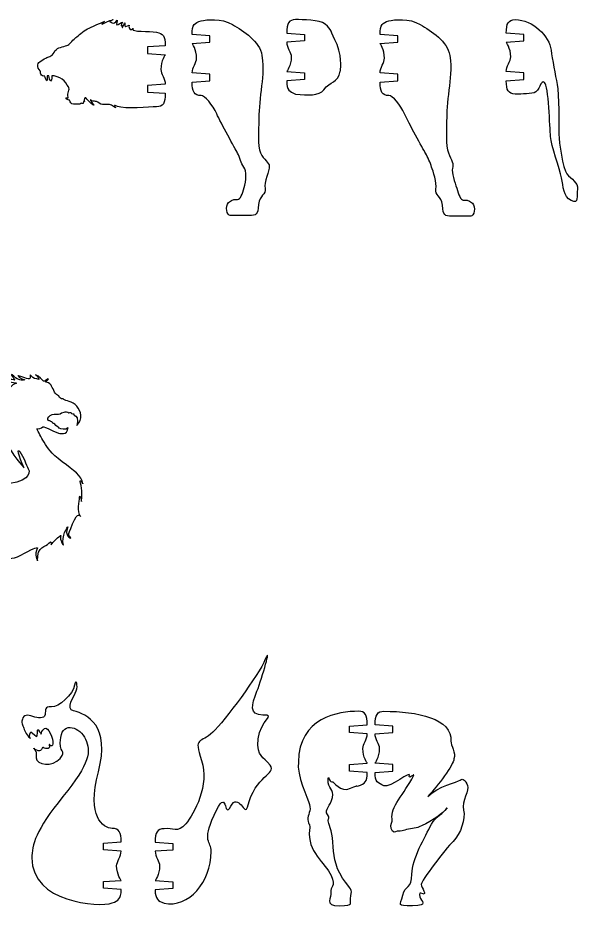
# Model space of a CAD drawing. Extents: x -102 to 434, y -1398 to -13.
# Drawn here: x 83.3 to 304.5, y -1398.1 to -1047.2 of the extents above; entities that cross this region are included whole.
import ezdxf

# ---------------------------------------------------------------- set-up
doc = ezdxf.new("R2010")
doc.units = 0
doc.layers.add('LAYER_1', color=7, linetype='CONTINUOUS')

msp = doc.modelspace()

# ---------------------------------------------------------------- linework, layer by layer
at = {"layer": 'LAYER_1'}
for points, knots in [([(137.91, -1052.89), (135.07, -1052.37), (127.92, -1052.8), (128.59, -1051.71), (129.27, -1050.62), (127.92, -1052.65), (127.27, -1051.48), (126.62, -1050.3), (127.86, -1049.62), (126.54, -1050.42), (125.21, -1051.21), (125.42, -1050.06), (125.51, -1049.3), (125.6, -1048.54), (124.21, -1052.03), (124.45, -1050.8), (124.68, -1049.56), (123.95, -1051.01), (124.01, -1050.24), (124.07, -1049.48), (125.07, -1048.54), (124.18, -1049.07), (123.3, -1049.59), (122.04, -1050.45), (122.21, -1049.71), (122.39, -1048.97), (122.63, -1047.62), (122.3, -1048.33), (121.98, -1049.04), (120.74, -1049.65), (120.42, -1049.15), (120.1, -1048.64), (119.13, -1049.01), (119.66, -1048.56), (120.19, -1048.11), (121.89, -1047.54), (119.57, -1048.33), (117.25, -1049.12), (116.19, -1050.09), (116.39, -1049.65), (116.6, -1049.21), (118.1, -1048.24), (117.1, -1048.74), (116.1, -1049.24), (112.22, -1050.77), (110.69, -1051.57), (109.16, -1052.36), (106.99, -1054.36), (106.16, -1054.98), (105.34, -1055.59), (103.81, -1057.53), (102.99, -1057.94), (102.16, -1058.36), (99.37, -1058.86), (98.46, -1059.65), (97.55, -1060.44), (97.46, -1061.3), (96.76, -1061.91), (96.05, -1062.53), (95.79, -1062.47), (95.11, -1062.71), (94.43, -1062.94), (91.73, -1064.47), (91.32, -1065.2), (90.91, -1065.94), (91.02, -1066.94), (91.7, -1067.59), (92.38, -1068.23), (92.02, -1068.82), (92.35, -1069.47), (92.67, -1070.11), (93.32, -1070.2), (93.9, -1070.17), (94.05, -1070.88), (94.55, -1072.2), (94.7, -1072), (94.84, -1071.79), (94.87, -1070.02), (94.87, -1070.02), (94.87, -1070.02), (95.08, -1070.2), (95.52, -1070.14), (95.46, -1070.53), (96.11, -1072.26), (96.31, -1072.23), (96.52, -1072.2), (96.64, -1071.58), (96.64, -1070.03), (97.84, -1069.91), (99.64, -1070.79), (100.81, -1071.41), (101.78, -1071.92), (102.72, -1073.7), (103.19, -1074.38), (103.66, -1075.05), (103.43, -1075.49), (103.22, -1076.2), (103.02, -1076.91), (102.9, -1077.85), (103.13, -1078.49), (103.37, -1079.14), (102.19, -1078.58), (102.14, -1078.88), (102.08, -1079.17), (103.13, -1079.64), (103.49, -1079.64), (103.84, -1079.64), (103.72, -1080.11), (104.13, -1080.73), (104.55, -1081.34), (105.81, -1081.29), (107.04, -1081.3), (108.28, -1081.31), (108.19, -1080.61), (108.69, -1080.99), (109.19, -1081.37), (109.07, -1079.61), (109.4, -1080.23), (109.72, -1080.84), (109.13, -1078.46), (109.78, -1078.76), (110.43, -1079.05), (109.4, -1077.93), (110.98, -1079.82), (112.57, -1081.7), (113.69, -1081.76), (113.22, -1081.51), (112.75, -1081.26), (111.22, -1078.7), (112.16, -1079.64), (113.1, -1080.58), (113.63, -1079.52), (115.34, -1080.87), (117.04, -1082.23), (118.63, -1080.46), (120.98, -1082.17), (123.33, -1083.87), (119.57, -1080.82), (122.51, -1082.11), (125.45, -1083.4), (135.33, -1082.24), (137.91, -1082.28), (140.53, -1082.33), (141.41, -1080.83), (141.41, -1076.98), (141.41, -1076.98), (134.41, -1076.47), (134.41, -1076.47), (134.41, -1076.47), (134.41, -1073.87), (134.41, -1073.87), (134.41, -1073.87), (141.41, -1073.37), (141.41, -1073.37), (141.41, -1071.26), (139.65, -1069.29), (139.65, -1067.58), (139.65, -1064.12), (141.41, -1061.8), (141.41, -1061.8), (141.41, -1061.8), (134.41, -1061.3), (134.41, -1061.3), (134.41, -1061.3), (134.41, -1058.7), (134.41, -1058.7), (134.41, -1058.7), (141.41, -1058.2), (141.41, -1058.2), (141.41, -1054.35), (140.49, -1053.36), (137.91, -1052.89)], [0, 0, 0, 0, 1, 1, 1, 2, 2, 2, 3, 3, 3, 4, 4, 4, 5, 5, 5, 6, 6, 6, 7, 7, 7, 8, 8, 8, 9, 9, 9, 10, 10, 10, 11, 11, 11, 12, 12, 12, 13, 13, 13, 14, 14, 14, 15, 15, 15, 16, 16, 16, 17, 17, 17, 18, 18, 18, 19, 19, 19, 20, 20, 20, 21, 21, 21, 22, 22, 22, 23, 23, 23, 24, 24, 24, 25, 25, 25, 26, 26, 26, 27, 27, 27, 28, 28, 28, 29, 29, 29, 30, 30, 30, 31, 31, 31, 32, 32, 32, 33, 33, 33, 34, 34, 34, 35, 35, 35, 36, 36, 36, 37, 37, 37, 38, 38, 38, 39, 39, 39, 40, 40, 40, 41, 41, 41, 42, 42, 42, 43, 43, 43, 44, 44, 44, 45, 45, 45, 46, 46, 46, 47, 47, 47, 48, 48, 48, 49, 49, 49, 50, 50, 50, 51, 51, 51, 52, 52, 52, 53, 53, 53, 54, 54, 54, 55, 55, 55, 56, 56, 56, 57, 57, 57, 57]), ([(151.99, -1057.36), (151.99, -1057.36), (153.76, -1059.69), (153.76, -1063.15), (153.76, -1064.85), (151.99, -1066.83), (151.99, -1068.94), (151.99, -1068.94), (158.99, -1069.44), (158.99, -1069.44), (158.99, -1069.44), (158.99, -1072.04), (158.99, -1072.04), (158.99, -1072.04), (151.99, -1072.54), (151.99, -1072.54), (151.99, -1076.39), (152.87, -1077.83), (155.49, -1077.85), (156.91, -1077.86), (160.08, -1081.52), (161.67, -1085.05), (163.26, -1088.58), (168.9, -1098.9), (169.92, -1100.57), (170.94, -1102.25), (171.11, -1104.63), (172.34, -1106.04), (173.58, -1107.45), (173.23, -1111.69), (172.52, -1114.16), (171.81, -1116.63), (170.93, -1118.83), (169.92, -1118.83), (168.91, -1118.83), (167.93, -1118.57), (166.35, -1120.06), (164.76, -1121.56), (165.73, -1125.14), (166.96, -1125.14), (168.2, -1125.14), (171.37, -1125.11), (174.37, -1125.11), (177.37, -1125.11), (177.72, -1124.92), (178.16, -1120.86), (178.61, -1116.8), (181.16, -1116.98), (180.72, -1114.51), (180.28, -1112.04), (182.49, -1107.36), (182.4, -1105.78), (182.31, -1104.19), (180.19, -1103.31), (178.96, -1100.49), (177.72, -1097.66), (178.25, -1090.87), (178.25, -1087.87), (178.25, -1084.87), (178.61, -1080.2), (179.13, -1075.7), (179.66, -1071.2), (180.37, -1067.59), (179.49, -1062.03), (178.61, -1056.48), (172.26, -1052.51), (167.85, -1049.86), (163.44, -1047.22), (157.63, -1047.89), (155.49, -1048.45), (152.96, -1049.13), (151.99, -1049.91), (151.99, -1053.76), (151.99, -1053.76), (158.99, -1054.26), (158.99, -1054.26), (158.99, -1054.26), (158.99, -1056.86), (158.99, -1056.86), (158.99, -1056.86), (151.99, -1057.36), (151.99, -1057.36)], [0, 0, 0, 0, 1, 1, 1, 2, 2, 2, 3, 3, 3, 4, 4, 4, 5, 5, 5, 6, 6, 6, 7, 7, 7, 8, 8, 8, 9, 9, 9, 10, 10, 10, 11, 11, 11, 12, 12, 12, 13, 13, 13, 14, 14, 14, 15, 15, 15, 16, 16, 16, 17, 17, 17, 18, 18, 18, 19, 19, 19, 20, 20, 20, 21, 21, 21, 22, 22, 22, 23, 23, 23, 24, 24, 24, 25, 25, 25, 26, 26, 26, 27, 27, 27, 27]), ([(210.35, -1068.28), (209.28, -1073.25), (206.48, -1072.09), (203.84, -1075.55), (202, -1077.97), (197.49, -1077.8), (192.75, -1077.33), (190.38, -1076.22), (189.25, -1075.87), (189.25, -1072.02), (189.25, -1072.02), (196.25, -1071.52), (196.25, -1071.52), (196.25, -1071.52), (196.25, -1068.92), (196.25, -1068.92), (196.25, -1068.92), (189.25, -1068.42), (189.25, -1068.42), (189.25, -1068.42), (191.02, -1066.1), (191.02, -1062.63), (191.02, -1060.93), (189.25, -1058.96), (189.25, -1056.85), (189.25, -1056.85), (196.25, -1056.34), (196.25, -1056.34), (196.25, -1056.34), (196.25, -1053.74), (196.25, -1053.74), (196.25, -1053.74), (189.25, -1053.24), (189.25, -1053.24), (189.25, -1049.39), (190.14, -1047.93), (192.75, -1047.93), (195.37, -1047.93), (202.23, -1047.92), (204.38, -1049.69), (207.21, -1052.02), (206.23, -1052.1), (209.08, -1057.75), (211.43, -1064), (210.35, -1068.28), (210.35, -1068.28)], [0, 0, 0, 0, 1, 1, 1, 2, 2, 2, 3, 3, 3, 4, 4, 4, 5, 5, 5, 6, 6, 6, 7, 7, 7, 8, 8, 8, 9, 9, 9, 10, 10, 10, 11, 11, 11, 12, 12, 12, 13, 13, 13, 14, 14, 14, 15, 15, 15, 15]), ([(252.99, -1100.48), (251.75, -1097.66), (252.28, -1090.87), (252.28, -1087.87), (252.28, -1084.87), (252.64, -1080.2), (253.16, -1075.7), (253.69, -1071.2), (254.4, -1067.59), (253.52, -1062.03), (252.64, -1056.47), (246.29, -1052.51), (241.88, -1049.86), (237.47, -1047.21), (231.66, -1047.88), (229.52, -1048.45), (226.99, -1049.12), (226.02, -1049.91), (226.02, -1053.76), (226.02, -1053.76), (233.02, -1054.26), (233.02, -1054.26), (233.02, -1054.26), (233.02, -1056.86), (233.02, -1056.86), (233.02, -1056.86), (226.02, -1057.36), (226.02, -1057.36), (226.02, -1057.36), (227.79, -1059.69), (227.79, -1063.15), (227.79, -1064.85), (226.02, -1066.83), (226.02, -1068.94), (226.02, -1068.94), (233.02, -1069.44), (233.02, -1069.44), (233.02, -1069.44), (233.02, -1072.04), (233.02, -1072.04), (233.02, -1072.04), (226.02, -1072.54), (226.02, -1072.54), (226.02, -1076.39), (226.9, -1077.83), (229.52, -1077.85), (230.94, -1077.86), (234.11, -1081.52), (235.7, -1085.05), (237.29, -1088.58), (242.93, -1098.9), (243.95, -1100.57), (244.97, -1102.25), (245.76, -1104.27), (246.37, -1106.04), (246.89, -1107.54), (248.49, -1112.3), (248.05, -1114.77), (247.61, -1117.24), (250.17, -1117.06), (250.61, -1121.12), (251.05, -1125.18), (251.4, -1125.37), (254.4, -1125.37), (257.4, -1125.37), (260.57, -1125.4), (261.81, -1125.4), (263.04, -1125.4), (264.01, -1121.83), (262.42, -1120.33), (260.84, -1118.83), (259.86, -1119.09), (258.85, -1119.09), (257.84, -1119.09), (256.96, -1116.89), (256.25, -1114.42), (255.55, -1111.95), (254.03, -1108.26), (254.64, -1106.49), (255.16, -1104.98), (254.22, -1103.31), (252.99, -1100.48)], [0, 0, 0, 0, 1, 1, 1, 2, 2, 2, 3, 3, 3, 4, 4, 4, 5, 5, 5, 6, 6, 6, 7, 7, 7, 8, 8, 8, 9, 9, 9, 10, 10, 10, 11, 11, 11, 12, 12, 12, 13, 13, 13, 14, 14, 14, 15, 15, 15, 16, 16, 16, 17, 17, 17, 18, 18, 18, 19, 19, 19, 20, 20, 20, 21, 21, 21, 22, 22, 22, 23, 23, 23, 24, 24, 24, 25, 25, 25, 26, 26, 26, 27, 27, 27, 27]), ([(275.77, -1056.85), (275.77, -1056.85), (277.54, -1059.17), (277.54, -1062.63), (277.54, -1064.34), (275.77, -1066.31), (275.77, -1068.42), (275.77, -1068.42), (282.77, -1068.92), (282.77, -1068.92), (282.77, -1068.92), (282.77, -1071.52), (282.77, -1071.52), (282.77, -1071.52), (275.77, -1072.02), (275.77, -1072.02), (275.77, -1075.88), (276.67, -1077.09), (279.27, -1077.33), (280.31, -1077.43), (284.65, -1077.13), (286.77, -1076.77), (288.89, -1076.42), (289.36, -1071.36), (290.89, -1072.66), (292.41, -1073.95), (293, -1090.53), (293.23, -1094.06), (293.46, -1097.59), (296.88, -1106.76), (297.59, -1110.29), (298.3, -1113.81), (298.18, -1117.69), (301.35, -1119.22), (304.53, -1120.75), (303.47, -1117.46), (303.82, -1114.76), (304.18, -1112.05), (301.35, -1110.88), (299.71, -1108.76), (298.06, -1106.64), (296.53, -1096.41), (296.53, -1093.12), (296.53, -1089.83), (296.65, -1077.24), (295.86, -1073.48), (295.07, -1069.72), (293.94, -1063.53), (293.47, -1059.96), (292.77, -1054.55), (286.34, -1047.86), (279.27, -1047.94), (276.66, -1047.96), (275.77, -1049.4), (275.77, -1053.25), (275.77, -1053.25), (282.77, -1053.75), (282.77, -1053.75), (282.77, -1053.75), (282.77, -1056.35), (282.77, -1056.35), (282.77, -1056.35), (275.77, -1056.85), (275.77, -1056.85)], [0, 0, 0, 0, 1, 1, 1, 2, 2, 2, 3, 3, 3, 4, 4, 4, 5, 5, 5, 6, 6, 6, 7, 7, 7, 8, 8, 8, 9, 9, 9, 10, 10, 10, 11, 11, 11, 12, 12, 12, 13, 13, 13, 14, 14, 14, 15, 15, 15, 16, 16, 16, 17, 17, 17, 18, 18, 18, 19, 19, 19, 20, 20, 20, 21, 21, 21, 21]), ([(76.62, -1231.03), (87.18, -1230.65), (88.47, -1226.89), (87.41, -1225), (86.35, -1223.12), (85.77, -1220.54), (84, -1218.18), (82.24, -1215.83), (84.87, -1223.24), (85.73, -1224.53), (85.73, -1224.53), (80.35, -1218.89), (79.12, -1214.3), (79.12, -1214.3), (79.42, -1219.83), (78.36, -1214.77), (77.3, -1209.72), (76.12, -1209.25), (76.83, -1206.54), (76.83, -1206.54), (75.3, -1209.01), (73.42, -1208.89), (73.42, -1208.89), (76.95, -1204.9), (77.3, -1202.66), (77.3, -1202.66), (74.48, -1205.13), (72.83, -1205.01), (72.83, -1205.01), (77.3, -1200.43), (77.65, -1198.9), (77.65, -1198.9), (78.71, -1196.78), (77.06, -1197.13), (75.42, -1197.49), (73.3, -1196.08), (72.01, -1195.02), (72.01, -1195.02), (77.53, -1196.55), (78.83, -1194.78), (80.12, -1193.02), (81.3, -1191.26), (82.94, -1191.26), (82.94, -1191.26), (79.18, -1190.08), (76.48, -1191.26), (76.48, -1191.26), (78.71, -1189.03), (82.12, -1190.03), (82.12, -1190.03), (79.42, -1186.43), (81.65, -1188.43), (83.88, -1190.43), (84.53, -1189.96), (86.03, -1189.96), (86.03, -1189.96), (83.88, -1189.26), (83.3, -1188.2), (83.3, -1188.2), (86.94, -1189.61), (87.76, -1189.49), (88.59, -1189.37), (87.65, -1187.1), (88.47, -1188.3), (89.29, -1189.49), (90.47, -1189.49), (91.53, -1189.73), (91.53, -1189.73), (91.41, -1188.4), (90.23, -1187.83), (90.23, -1187.83), (92.23, -1188.79), (93.06, -1190.08), (93.88, -1191.37), (94.59, -1189.11), (95.42, -1189.64), (95.42, -1189.64), (93.75, -1190.83), (94.36, -1190.87), (94.98, -1190.92), (95.73, -1191.18), (96.35, -1191.98), (96.97, -1192.77), (97.8, -1195.55), (98.86, -1195.94), (99.92, -1196.34), (99.35, -1196.83), (100.05, -1197.18), (100.76, -1197.53), (100.89, -1197.18), (101.42, -1197.66), (101.95, -1198.15), (104.93, -1198.37), (106.52, -1200.31), (108.11, -1202.25), (109.17, -1205.31), (106.52, -1207.89), (106.52, -1207.89), (107.34, -1204.6), (106.11, -1204.19), (104.87, -1203.78), (105.76, -1203.25), (104.93, -1203.25), (104.11, -1203.25), (104.4, -1202.43), (103.82, -1202.84), (103.23, -1203.25), (102.64, -1202.13), (101.99, -1202.49), (101.35, -1202.84), (100.76, -1202.72), (99.99, -1203.25), (99.23, -1203.78), (97.82, -1203.19), (96.82, -1203.6), (95.82, -1204.01), (94.7, -1204.9), (95.06, -1205.6), (95.41, -1206.31), (95.88, -1205.84), (96.11, -1206.19), (96.35, -1206.54), (96.7, -1206.2), (96.88, -1206.78), (97.05, -1207.37), (97.29, -1206.78), (97.82, -1207.42), (98.35, -1208.07), (99.29, -1208.48), (99.58, -1208.89), (99.88, -1209.31), (102.52, -1209.83), (102.88, -1208.95), (103.23, -1208.07), (103.11, -1209.72), (102.46, -1210.48), (101.82, -1211.25), (100.94, -1211.01), (99.88, -1211.01), (98.82, -1211.01), (93.59, -1208.01), (93.12, -1208.48), (92.65, -1208.95), (91.17, -1209.48), (90.7, -1209.19), (91.41, -1210.48), (92.47, -1212.53), (93.62, -1214.42), (95.17, -1216.99), (96.06, -1218.54), (100.76, -1222.18), (105.46, -1225.83), (108.34, -1227.47), (108.93, -1230.88), (108.93, -1230.88), (107.29, -1228.3), (107.99, -1230.65), (108.7, -1233), (108.58, -1236.65), (108.34, -1237.82), (108.34, -1237.82), (107.87, -1234.53), (107.64, -1236.18), (107.4, -1237.82), (106.7, -1241.7), (107.99, -1243.82), (107.99, -1243.82), (107.05, -1241.25), (104.82, -1246.71), (102.58, -1252.17), (103.29, -1250.64), (104.23, -1252.29), (104.23, -1252.29), (101.41, -1251.58), (102.93, -1247.82), (102.93, -1247.82), (100.23, -1251.35), (101.29, -1255.11), (101.29, -1255.11), (99.64, -1253.23), (100.23, -1251.23), (100.23, -1251.23), (98, -1252.52), (96.47, -1254.87), (96.47, -1254.87), (96.58, -1252.76), (95.53, -1254.28), (94.47, -1255.81), (90.7, -1255.23), (91.06, -1261.22), (91.06, -1261.22), (89.53, -1258.93), (91.06, -1256.08), (91.06, -1256.08), (89.88, -1255.93), (85.88, -1258.28), (81.89, -1260.63), (79.71, -1260.46), (76.62, -1260.43), (74.25, -1259.31), (73.12, -1258.97), (73.12, -1255.12), (73.12, -1255.12), (80.12, -1254.62), (80.12, -1254.62), (80.12, -1254.62), (80.12, -1252.02), (80.12, -1252.02), (80.12, -1252.02), (73.12, -1251.52), (73.12, -1251.52), (73.12, -1251.52), (74.89, -1249.19), (74.89, -1245.73), (74.89, -1244.03), (73.12, -1242.05), (73.12, -1239.94), (73.12, -1239.94), (80.12, -1239.44), (80.12, -1239.44), (80.12, -1239.44), (80.12, -1236.84), (80.12, -1236.84), (80.12, -1236.84), (73.12, -1236.34), (73.12, -1236.34), (73.12, -1232.49), (74.01, -1231.13), (76.62, -1231.03)], [0, 0, 0, 0, 1, 1, 1, 2, 2, 2, 3, 3, 3, 4, 4, 4, 5, 5, 5, 6, 6, 6, 7, 7, 7, 8, 8, 8, 9, 9, 9, 10, 10, 10, 11, 11, 11, 12, 12, 12, 13, 13, 13, 14, 14, 14, 15, 15, 15, 16, 16, 16, 17, 17, 17, 18, 18, 18, 19, 19, 19, 20, 20, 20, 21, 21, 21, 22, 22, 22, 23, 23, 23, 24, 24, 24, 25, 25, 25, 26, 26, 26, 27, 27, 27, 28, 28, 28, 29, 29, 29, 30, 30, 30, 31, 31, 31, 32, 32, 32, 33, 33, 33, 34, 34, 34, 35, 35, 35, 36, 36, 36, 37, 37, 37, 38, 38, 38, 39, 39, 39, 40, 40, 40, 41, 41, 41, 42, 42, 42, 43, 43, 43, 44, 44, 44, 45, 45, 45, 46, 46, 46, 47, 47, 47, 48, 48, 48, 49, 49, 49, 50, 50, 50, 51, 51, 51, 52, 52, 52, 53, 53, 53, 54, 54, 54, 55, 55, 55, 56, 56, 56, 57, 57, 57, 58, 58, 58, 59, 59, 59, 60, 60, 60, 61, 61, 61, 62, 62, 62, 63, 63, 63, 64, 64, 64, 65, 65, 65, 66, 66, 66, 67, 67, 67, 68, 68, 68, 69, 69, 69, 70, 70, 70, 71, 71, 71, 72, 72, 72, 73, 73, 73, 74, 74, 74, 75, 75, 75, 76, 76, 76, 76]), ([(173.77, -1358.35), (172.83, -1362.11), (170.24, -1352.35), (167.18, -1358), (164.13, -1363.64), (166.26, -1349.04), (160.6, -1361.53), (155.72, -1372.29), (159.5, -1371.5), (159.5, -1375.82), (159.5, -1387.86), (150.56, -1398.15), (140.91, -1396.2), (138.54, -1395.09), (137.41, -1394.75), (137.41, -1390.89), (137.41, -1390.89), (144.41, -1390.39), (144.41, -1390.39), (144.41, -1390.39), (144.41, -1387.79), (144.41, -1387.79), (144.41, -1387.79), (137.41, -1387.29), (137.41, -1387.29), (137.41, -1387.29), (139.17, -1384.97), (139.17, -1381.51), (139.17, -1379.8), (137.41, -1377.83), (137.41, -1375.72), (137.41, -1375.72), (144.41, -1375.22), (144.41, -1375.22), (144.41, -1375.22), (144.41, -1372.62), (144.41, -1372.62), (144.41, -1372.62), (137.41, -1372.12), (137.41, -1372.12), (137.41, -1368.27), (138.29, -1366.81), (140.91, -1366.81), (144.41, -1366.25), (146.19, -1368.87), (149.48, -1364.88), (152.77, -1360.88), (158.95, -1349.53), (155.66, -1339.89), (152.37, -1330.24), (155.38, -1333.3), (160.1, -1328.83), (164.83, -1324.37), (178.24, -1306.14), (180.82, -1300.03), (183.41, -1293.91), (179.65, -1307.2), (177.53, -1312.61), (175.41, -1318.02), (174.24, -1322.01), (179.88, -1322.01), (185.53, -1322.01), (178.71, -1323.89), (178, -1331.42), (177.29, -1338.95), (180.12, -1338.01), (182.71, -1341.77), (185.29, -1345.53), (176.96, -1345.58), (173.77, -1358.35)], [0, 0, 0, 0, 1, 1, 1, 2, 2, 2, 3, 3, 3, 4, 4, 4, 5, 5, 5, 6, 6, 6, 7, 7, 7, 8, 8, 8, 9, 9, 9, 10, 10, 10, 11, 11, 11, 12, 12, 12, 13, 13, 13, 14, 14, 14, 15, 15, 15, 16, 16, 16, 17, 17, 17, 18, 18, 18, 19, 19, 19, 20, 20, 20, 21, 21, 21, 22, 22, 22, 23, 23, 23, 23]), ([(124, -1375.62), (124, -1377.73), (122.23, -1379.7), (122.23, -1381.41), (122.23, -1384.87), (124, -1387.19), (124, -1387.19), (124, -1387.19), (117, -1387.69), (117, -1387.69), (117, -1387.69), (117, -1390.29), (117, -1390.29), (117, -1390.29), (124, -1390.8), (124, -1390.8), (124, -1394.64), (122.87, -1394.99), (120.5, -1396.1), (114.93, -1397.89), (88.79, -1395.94), (88.79, -1378.36), (88.79, -1373.37), (90.22, -1367.34), (101.04, -1354.17), (111.86, -1341), (112.1, -1336.29), (109.98, -1331.59), (107.86, -1326.89), (101.19, -1324.3), (100.18, -1330.88), (99.16, -1337.47), (102.84, -1335.59), (99.94, -1339.12), (97.05, -1342.64), (90.46, -1341.7), (90.46, -1338.88), (90.46, -1336.06), (90.93, -1337.23), (89.52, -1335.12), (89.52, -1335.12), (91.69, -1337.12), (92.64, -1335.59), (93.57, -1334.06), (92.28, -1334.82), (94.22, -1335.18), (96.16, -1335.53), (95.75, -1334.76), (95.58, -1333.88), (95.4, -1333), (96.87, -1335.24), (97.1, -1333.35), (97.34, -1331.47), (95.16, -1326.24), (93.81, -1327.33), (92.46, -1328.41), (92.87, -1328.77), (92.46, -1329.53), (92.46, -1329.53), (91.34, -1327.59), (91.11, -1327.71), (91.11, -1327.71), (90.99, -1330.35), (90.7, -1330.59), (90.7, -1330.59), (89.16, -1329.06), (88.4, -1328.59), (88.4, -1328.59), (87.36, -1330.31), (88.22, -1331.3), (87.69, -1330.76), (86.11, -1329.08), (85.81, -1327.77), (85.46, -1326.18), (84.52, -1325.65), (85.05, -1323.71), (85.58, -1321.77), (87.11, -1321.83), (89.16, -1322.59), (91.23, -1323.36), (93.57, -1323.59), (93.99, -1321.83), (94.4, -1320.07), (93.57, -1318.54), (96.52, -1318.83), (99.46, -1319.12), (105.04, -1313.66), (105.63, -1310.31), (106.22, -1306.95), (107.1, -1310.54), (106.27, -1312.54), (105.45, -1314.54), (102, -1319.8), (105.22, -1320.42), (110.68, -1321.48), (119.8, -1326.36), (115.01, -1344.38), (110.22, -1362.4), (117, -1366.43), (120.5, -1366.71), (123.12, -1366.71), (124, -1368.17), (124, -1372.02), (124, -1372.02), (117, -1372.52), (117, -1372.52), (117, -1372.52), (117, -1375.12), (117, -1375.12), (117, -1375.12), (124, -1375.62), (124, -1375.62)], [0, 0, 0, 0, 1, 1, 1, 2, 2, 2, 3, 3, 3, 4, 4, 4, 5, 5, 5, 6, 6, 6, 7, 7, 7, 8, 8, 8, 9, 9, 9, 10, 10, 10, 11, 11, 11, 12, 12, 12, 13, 13, 13, 14, 14, 14, 15, 15, 15, 16, 16, 16, 17, 17, 17, 18, 18, 18, 19, 19, 19, 20, 20, 20, 21, 21, 21, 22, 22, 22, 23, 23, 23, 24, 24, 24, 25, 25, 25, 26, 26, 26, 27, 27, 27, 28, 28, 28, 29, 29, 29, 30, 30, 30, 31, 31, 31, 32, 32, 32, 33, 33, 33, 34, 34, 34, 35, 35, 35, 36, 36, 36, 37, 37, 37, 37]), ([(221.02, -1329.44), (221.02, -1331.55), (219.26, -1333.53), (219.26, -1335.23), (219.26, -1338.69), (221.02, -1341.02), (221.02, -1341.02), (221.02, -1341.02), (214.02, -1341.52), (214.02, -1341.52), (214.02, -1341.52), (214.02, -1344.12), (214.02, -1344.12), (214.02, -1344.12), (221.02, -1344.62), (221.02, -1344.62), (221.02, -1348.47), (220, -1349.1), (217.52, -1349.93), (215.72, -1350.54), (218.68, -1348.98), (214.45, -1350.9), (210.22, -1352.83), (207.99, -1347.97), (206.98, -1348.29), (205.97, -1348.62), (205.64, -1345.15), (205.58, -1347.5), (205.49, -1351.2), (207.94, -1351.15), (207.24, -1354.51), (206.53, -1357.86), (204.06, -1359.27), (205.3, -1361.21), (206.53, -1363.15), (205.49, -1362.44), (205.57, -1363.68), (205.65, -1364.91), (207.09, -1367.21), (207.43, -1372.14), (207.77, -1377.08), (207.94, -1381.14), (211.3, -1386.26), (214.65, -1391.37), (215.18, -1390.31), (214.47, -1393.31), (213.77, -1396.31), (216.41, -1397.19), (210.06, -1397.19), (203.71, -1397.19), (207.08, -1393.85), (206.63, -1391.82), (206.18, -1389.78), (208.83, -1389.78), (206.71, -1385.2), (204.59, -1380.61), (197.11, -1375.63), (198.26, -1367.38), (198.64, -1364.69), (197.86, -1365.53), (197.63, -1363.19), (197.45, -1361.43), (198.97, -1359.62), (198.26, -1357.33), (197.56, -1355.03), (193.07, -1345.51), (193.89, -1340.57), (193.89, -1322.99), (209.84, -1320.53), (217.52, -1320.53), (220.14, -1320.53), (221.02, -1321.99), (221.02, -1325.85), (221.02, -1325.85), (214.02, -1326.35), (214.02, -1326.35), (214.02, -1326.35), (214.02, -1328.94), (214.02, -1328.94), (214.02, -1328.94), (221.02, -1329.44), (221.02, -1329.44)], [0, 0, 0, 0, 1, 1, 1, 2, 2, 2, 3, 3, 3, 4, 4, 4, 5, 5, 5, 6, 6, 6, 7, 7, 7, 8, 8, 8, 9, 9, 9, 10, 10, 10, 11, 11, 11, 12, 12, 12, 13, 13, 13, 14, 14, 14, 15, 15, 15, 16, 16, 16, 17, 17, 17, 18, 18, 18, 19, 19, 19, 20, 20, 20, 21, 21, 21, 22, 22, 22, 23, 23, 23, 24, 24, 24, 25, 25, 25, 26, 26, 26, 27, 27, 27, 27]), ([(260.54, -1349.75), (259.66, -1347.9), (258.78, -1346.66), (257.63, -1347.63), (256.48, -1348.6), (248.92, -1349.93), (244.86, -1354.08), (248.81, -1349.94), (254.98, -1341.64), (255.16, -1339.26), (256.09, -1336.89), (253.84, -1333.97), (253.95, -1332.34), (254.6, -1323.39), (240.66, -1320.53), (227.58, -1320.53), (224.97, -1320.53), (224.08, -1321.99), (224.08, -1325.84), (224.08, -1325.84), (231.08, -1326.34), (231.08, -1326.34), (231.08, -1326.34), (231.08, -1328.94), (231.08, -1328.94), (231.08, -1328.94), (224.08, -1329.44), (224.08, -1329.44), (224.08, -1331.55), (225.85, -1333.53), (225.85, -1335.23), (225.85, -1338.69), (224.08, -1341.02), (224.08, -1341.02), (224.08, -1341.02), (231.08, -1341.52), (231.08, -1341.52), (231.08, -1341.52), (231.08, -1344.12), (231.08, -1344.12), (231.08, -1344.12), (224.08, -1344.62), (224.08, -1344.62), (224.08, -1348.47), (225.21, -1348.82), (227.58, -1349.93), (230.16, -1350.82), (238.25, -1343.73), (237.64, -1345.76), (237.04, -1347.8), (239.97, -1344.61), (239.28, -1345.93), (235.51, -1353.22), (230, -1358.25), (230.82, -1362.98), (231.03, -1364.2), (229.85, -1364.83), (230.47, -1366.77), (231.08, -1368.71), (232.05, -1368.09), (232.76, -1367.83), (233.46, -1367.57), (234.26, -1368.09), (235.85, -1367.39), (237.43, -1366.68), (240.18, -1366.64), (241.46, -1366.13), (244.31, -1364.98), (250.6, -1361.27), (252.53, -1358.55), (251.32, -1360.61), (247.66, -1362.31), (246.34, -1364.98), (243.74, -1370.22), (238.58, -1378.68), (238.58, -1384.68), (238.58, -1390.67), (236, -1388.92), (235.05, -1393.05), (234.07, -1397.33), (232.12, -1397.19), (238.84, -1397.19), (245.57, -1397.19), (242.11, -1395.35), (241.75, -1393.67), (241.4, -1392), (241.58, -1391.81), (243.05, -1392.52), (244.51, -1393.22), (242.46, -1390.05), (242.25, -1388.81), (242.04, -1387.58), (251.78, -1374.8), (254.84, -1371.8), (257.89, -1368.8), (259.75, -1362.98), (258.95, -1359.45), (258.16, -1355.92), (261.42, -1351.6), (260.54, -1349.75)], [0, 0, 0, 0, 1, 1, 1, 2, 2, 2, 3, 3, 3, 4, 4, 4, 5, 5, 5, 6, 6, 6, 7, 7, 7, 8, 8, 8, 9, 9, 9, 10, 10, 10, 11, 11, 11, 12, 12, 12, 13, 13, 13, 14, 14, 14, 15, 15, 15, 16, 16, 16, 17, 17, 17, 18, 18, 18, 19, 19, 19, 20, 20, 20, 21, 21, 21, 22, 22, 22, 23, 23, 23, 24, 24, 24, 25, 25, 25, 26, 26, 26, 27, 27, 27, 28, 28, 28, 29, 29, 29, 30, 30, 30, 31, 31, 31, 32, 32, 32, 33, 33, 33, 33])]:
    msp.add_open_spline(points, degree=3, knots=knots, dxfattribs=at)

doc.saveas('drawing.dxf')
